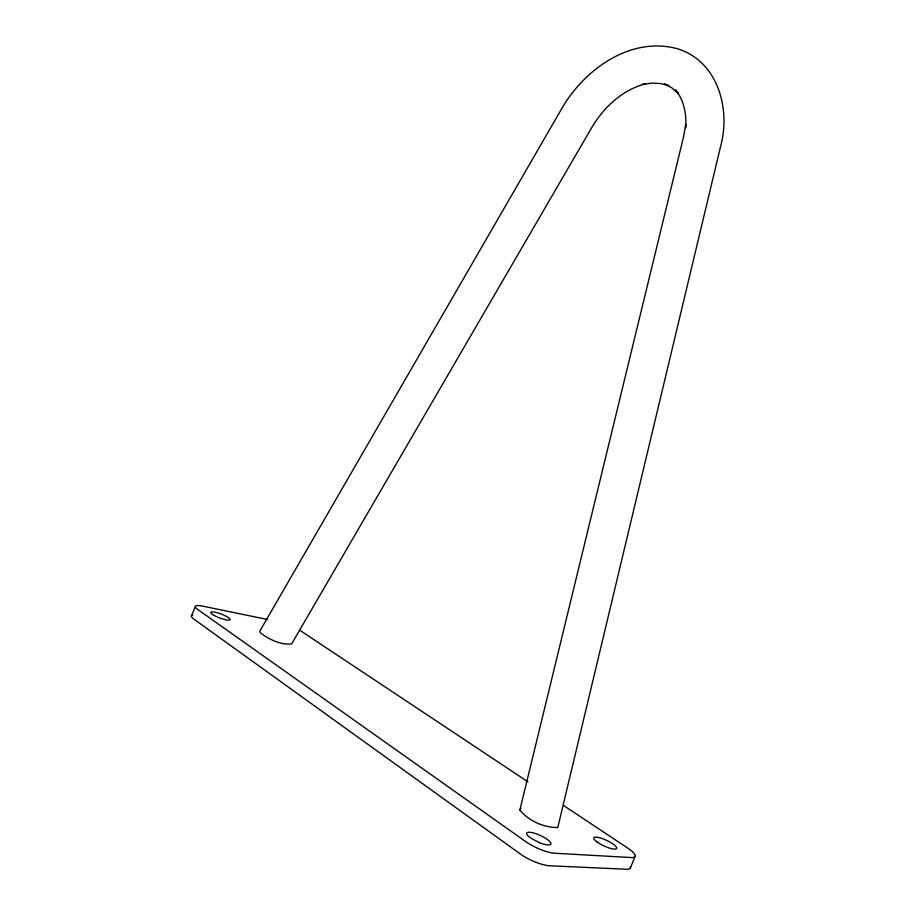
<?xml version="1.0" encoding="UTF-8"?>
<svg xmlns="http://www.w3.org/2000/svg" width="915" height="915" viewBox="0 0 915 915"><rect width="100%" height="100%" fill="white"/><g stroke="black" fill="none" stroke-linecap="round" stroke-linejoin="round"><path stroke-width="1.37" d="M645.075 83.906C622.314 90.036 603.957 107.158 592.051 127.048L291.645 643.908C280.596 645.224 268.884 639.265 260.192 632.654L259.871 631.064L561.547 108.942C584.182 69.243 631.442 35.308 678.667 49.113C718.229 62.151 730.765 109.48 720.608 146.366L557.784 827.515C543.933 827.709 528.538 820.915 519.88 810.027L683.688 136.289L685.701 124.486L685.61 128.02C686.73 114.627 684.191 100.456 675.51 89.83L678.358 93.788L671.827 87.851L664.564 83.951L667.858 85.312M630.435 867.866L635.147 856.246M191.361 616.138L195.33 606.634M519.88 810.027L520.967 808.254M645.098 83.791L642.479 84.443L651.777 83.116L660.687 83.551L668.957 85.758M267.74 619.535L202.592 606.119A17.202 3.5 20.6 0 0 197.995 609.642L525.599 841.548A22.315 5.936 24.5 0 0 554.799 853.249L631.167 857.538A21.045 5.147 25.1 0 0 627.816 848.159L563.663 805.543M299.891 630.332L528.012 781.868M630.355 866.619A21.056 5.33 25.2 0 1 626.42 869.25L549.698 865.773A22.326 6.142 24.6 0 1 520.475 854.084L194.003 619.203A17.213 3.626 20.5 0 1 192.733 615.086M539.438 842.681L530.597 838.003A13.268 3.5 24.5 0 1 532.187 832.639A13.268 3.5 24.5 0 1 550.35 842.246A13.268 3.5 24.5 0 1 539.438 842.681M596.832 841.789A12.616 3.1 25 0 0 616.241 848.846A12.616 3.1 25 0 0 602.619 838.678A12.616 3.1 25 0 0 596.832 841.789M214.213 615.475A10.305 2.105 20.7 0 0 229.985 619.832A10.305 2.105 20.7 0 0 217.21 612.73A10.305 2.105 20.7 0 0 214.213 615.475"/></g></svg>
